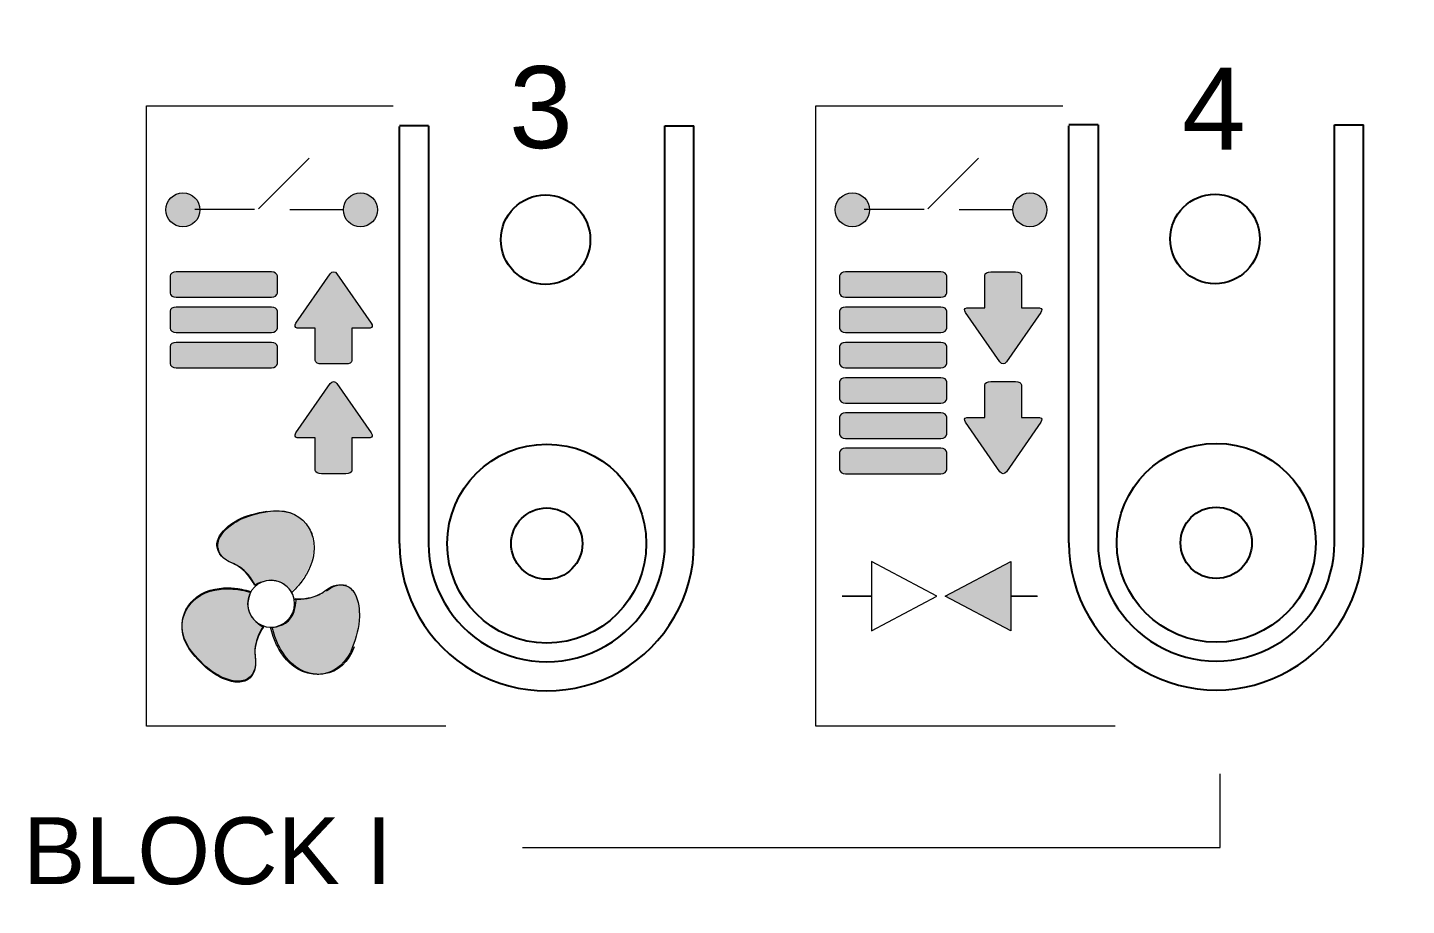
# Model space of a CAD drawing. Header units: millimetres. Extents: x 2517 to 4319, y 573 to 1664.
# Drawn here: x 2811.78 to 2840.62, y 1576.91 to 1595.28 of the extents above; entities that cross this region are included whole.
import ezdxf
from ezdxf.enums import TextEntityAlignment as Align

# ---------------------------------------------------------------- set-up
doc = ezdxf.new("R2010")
doc.units = ezdxf.units.MM
doc.set_wipeout_variables(frame=1)
for name, color, linetype in [('devices', 7, 'Continuous'), ('Enclosure', 7, 'Continuous'), ('Serigraph', 7, 'Continuous')]:
    doc.layers.add(name, color=color, linetype=linetype)
doc.styles.get("Standard").update_dxf_attribs({"font": 'arial.ttf'})

# ---------------------------------------------------------------- blocks, each defined once
blk = doc.blocks.new('*U7')
at = {"ltscale": 2}
blk.add_lwpolyline([(0, 20), (0, -20), (895.8, -20), (895.8, 20), (0, 20)], dxfattribs=at)
blk = doc.blocks.new('ZIO-MB24_ENVOLVENTE')
at = {"layer": 'Enclosure', "lineweight": 25}
for p, q in [((44.393, 19.736), (43.786, 19.736)), ((49.337, 19.736), (49.944, 19.736)), ((58.393, 19.752), (57.786, 19.752)), ((63.337, 19.752), (63.944, 19.752))]:
    blk.add_line(p, q, dxfattribs=at)
at = {"layer": 'Enclosure'}
for p, q in [((43.786, 10.994), (43.786, 19.719)), ((44.393, 19.736), (44.392, 10.994)), ((49.337, 10.994), (49.337, 19.736)), ((49.943, 10.994), (49.944, 19.736)), ((57.786, 11.01), (57.786, 19.735)), ((58.393, 19.752), (58.393, 11.01)), ((63.337, 11.01), (63.337, 19.752)), ((63.943, 11.01), (63.944, 19.752))]:
    blk.add_line(p, q, dxfattribs=at)
for centre, radius in [((46.84, 17.351), 0.936), ((60.84, 17.367), 0.936), ((46.865, 10.993), 2.081), ((60.865, 11.01), 2.081), ((46.865, 10.993), 0.746), ((60.865, 11.01), 0.746)]:
    blk.add_circle(centre, radius, dxfattribs=at)
for centre, radius, start in [((46.865, 10.994), 3.079, 180.0011), ((46.865, 10.994), 2.472, 179.9966), ((60.865, 11.01), 3.079, 180.0011), ((60.865, 11.01), 2.472, 179.9966)]:
    blk.add_arc(centre, radius, start, 0.0011, dxfattribs=at)
blk = doc.blocks.new('ZIO-MB24_SERIGRAFIA')
at = {"layer": 'Serigraph'}
h = blk.add_hatch(color=256, dxfattribs=at)
h.dxf.hatch_style = 1
h.paths.add_polyline_path([(39.612, 17.976, 1), (38.899, 17.976, 1)])
h = blk.add_hatch(color=256, dxfattribs=at)
h.dxf.hatch_style = 1
h.paths.add_polyline_path([(43.326, 17.976, 1), (42.613, 17.976, 1)])
h = blk.add_hatch(color=256, dxfattribs=at)
h.dxf.hatch_style = 1
h.paths.add_polyline_path([(53.612, 17.976, 1), (52.899, 17.976, 1)])
h = blk.add_hatch(color=256, dxfattribs=at)
h.dxf.hatch_style = 1
h.paths.add_polyline_path([(53.612, 17.976, 1), (52.899, 17.976, 1)])
h = blk.add_hatch(color=256, dxfattribs=at)
h.dxf.hatch_style = 1
h.paths.add_polyline_path([(57.326, 17.976, 1), (56.613, 17.976, 1)])
h = blk.add_hatch(color=256, dxfattribs=at)
h.dxf.hatch_style = 1
h.paths.add_polyline_path([(57.326, 17.976, 1), (56.613, 17.976, 1)])
h = blk.add_hatch(color=256, dxfattribs=at)
h.dxf.hatch_style = 2
edge = h.paths.add_edge_path()
edge.add_spline(control_points=[(39.112, 16.68), (39.044, 16.68), (38.988, 16.64), (38.988, 16.592), (38.988, 16.592), (38.988, 16.592), (38.988, 16.592), (38.988, 16.592), (38.988, 16.236), (38.988, 16.236), (38.988, 16.187), (39.044, 16.147), (39.112, 16.147), (39.112, 16.147), (39.112, 16.147), (39.112, 16.147), (39.112, 16.147), (41.106, 16.147), (41.106, 16.147), (41.175, 16.147), (41.231, 16.187), (41.231, 16.236), (41.231, 16.236), (41.231, 16.236), (41.231, 16.236), (41.231, 16.236), (41.231, 16.592), (41.231, 16.592), (41.231, 16.64), (41.175, 16.68), (41.106, 16.68), (41.106, 16.68), (41.106, 16.68), (41.106, 16.68), (41.106, 16.68), (39.112, 16.68), (39.112, 16.68)], knot_values=[0, 0, 0, 0, 1, 1, 1, 2, 2, 2, 3, 3, 3, 4, 4, 4, 5, 5, 5, 6, 6, 6, 7, 7, 7, 8, 8, 8, 9, 9, 9, 10, 10, 10, 11, 11, 11, 12, 12, 12, 12], degree=3, periodic=0)
h = blk.add_hatch(color=256, dxfattribs=at)
h.dxf.hatch_style = 2
edge = h.paths.add_edge_path()
edge.add_spline(control_points=[(43.195, 15.604), (43.195, 15.604), (42.478, 16.638), (42.478, 16.638), (42.439, 16.693), (42.376, 16.693), (42.338, 16.638), (42.338, 16.638), (41.62, 15.604), (41.62, 15.604), (41.585, 15.553), (41.597, 15.51), (41.645, 15.504), (41.645, 15.504), (42.024, 15.504), (42.024, 15.504), (42.024, 15.504), (42.024, 14.821), (42.024, 14.821), (42.024, 14.783), (42.082, 14.751), (42.152, 14.751), (42.152, 14.751), (42.663, 14.751), (42.663, 14.751), (42.733, 14.751), (42.791, 14.783), (42.791, 14.821), (42.791, 14.821), (42.791, 15.504), (42.791, 15.504), (42.791, 15.504), (43.17, 15.504), (43.17, 15.504), (43.218, 15.51), (43.23, 15.553), (43.195, 15.604)], knot_values=[0, 0, 0, 0, 1, 1, 1, 2, 2, 2, 3, 3, 3, 4, 4, 4, 5, 5, 5, 6, 6, 6, 7, 7, 7, 8, 8, 8, 9, 9, 9, 10, 10, 10, 11, 11, 11, 12, 12, 12, 12], degree=3, periodic=0)
h = blk.add_hatch(color=256, dxfattribs=at)
h.dxf.hatch_style = 2
edge = h.paths.add_edge_path()
edge.add_spline(control_points=[(53.112, 16.68), (53.044, 16.68), (52.988, 16.64), (52.988, 16.592), (52.988, 16.592), (52.988, 16.592), (52.988, 16.592), (52.988, 16.592), (52.988, 16.236), (52.988, 16.236), (52.988, 16.187), (53.044, 16.147), (53.112, 16.147), (53.112, 16.147), (53.112, 16.147), (53.112, 16.147), (53.112, 16.147), (55.106, 16.147), (55.106, 16.147), (55.174, 16.147), (55.231, 16.187), (55.231, 16.236), (55.231, 16.236), (55.231, 16.236), (55.231, 16.236), (55.231, 16.236), (55.231, 16.592), (55.231, 16.592), (55.231, 16.64), (55.174, 16.68), (55.106, 16.68), (55.106, 16.68), (55.106, 16.68), (55.106, 16.68), (55.106, 16.68), (53.112, 16.68), (53.112, 16.68)], knot_values=[0, 0, 0, 0, 1, 1, 1, 2, 2, 2, 3, 3, 3, 4, 4, 4, 5, 5, 5, 6, 6, 6, 7, 7, 7, 8, 8, 8, 9, 9, 9, 10, 10, 10, 11, 11, 11, 12, 12, 12, 12], degree=3, periodic=0)
h = blk.add_hatch(color=256, dxfattribs=at)
h.dxf.hatch_style = 2
edge = h.paths.add_edge_path()
edge.add_spline(control_points=[(55.623, 15.827), (55.623, 15.827), (56.339, 14.793), (56.339, 14.793), (56.378, 14.737), (56.441, 14.737), (56.479, 14.793), (56.479, 14.793), (57.197, 15.827), (57.197, 15.827), (57.232, 15.878), (57.22, 15.92), (57.172, 15.926), (57.172, 15.926), (56.792, 15.926), (56.792, 15.926), (56.792, 15.926), (56.792, 16.609), (56.792, 16.609), (56.792, 16.648), (56.735, 16.68), (56.665, 16.68), (56.665, 16.68), (56.154, 16.68), (56.154, 16.68), (56.084, 16.68), (56.026, 16.648), (56.026, 16.609), (56.026, 16.609), (56.026, 15.926), (56.026, 15.926), (56.026, 15.926), (55.647, 15.926), (55.647, 15.926), (55.599, 15.92), (55.587, 15.878), (55.623, 15.827)], knot_values=[0, 0, 0, 0, 1, 1, 1, 2, 2, 2, 3, 3, 3, 4, 4, 4, 5, 5, 5, 6, 6, 6, 7, 7, 7, 8, 8, 8, 9, 9, 9, 10, 10, 10, 11, 11, 11, 12, 12, 12, 12], degree=3, periodic=0)
h = blk.add_hatch(color=256, dxfattribs=at)
h.dxf.hatch_style = 2
edge = h.paths.add_edge_path()
edge.add_spline(control_points=[(39.112, 15.942), (39.044, 15.942), (38.988, 15.902), (38.988, 15.853), (38.988, 15.853), (38.988, 15.853), (38.988, 15.853), (38.988, 15.853), (38.988, 15.498), (38.988, 15.498), (38.988, 15.449), (39.044, 15.409), (39.112, 15.409), (39.112, 15.409), (39.112, 15.409), (39.112, 15.409), (39.112, 15.409), (41.106, 15.409), (41.106, 15.409), (41.175, 15.409), (41.231, 15.449), (41.231, 15.498), (41.231, 15.498), (41.231, 15.498), (41.231, 15.498), (41.231, 15.498), (41.231, 15.853), (41.231, 15.853), (41.231, 15.902), (41.175, 15.942), (41.106, 15.942), (41.106, 15.942), (41.106, 15.942), (41.106, 15.942), (41.106, 15.942), (39.112, 15.942), (39.112, 15.942)], knot_values=[0, 0, 0, 0, 1, 1, 1, 2, 2, 2, 3, 3, 3, 4, 4, 4, 5, 5, 5, 6, 6, 6, 7, 7, 7, 8, 8, 8, 9, 9, 9, 10, 10, 10, 11, 11, 11, 12, 12, 12, 12], degree=3, periodic=0)
h = blk.add_hatch(color=256, dxfattribs=at)
h.dxf.hatch_style = 2
edge = h.paths.add_edge_path()
edge.add_spline(control_points=[(53.112, 15.942), (53.044, 15.942), (52.988, 15.902), (52.988, 15.853), (52.988, 15.853), (52.988, 15.853), (52.988, 15.853), (52.988, 15.853), (52.988, 15.498), (52.988, 15.498), (52.988, 15.449), (53.044, 15.409), (53.112, 15.409), (53.112, 15.409), (53.112, 15.409), (53.112, 15.409), (53.112, 15.409), (55.106, 15.409), (55.106, 15.409), (55.174, 15.409), (55.231, 15.449), (55.231, 15.498), (55.231, 15.498), (55.231, 15.498), (55.231, 15.498), (55.231, 15.498), (55.231, 15.853), (55.231, 15.853), (55.231, 15.902), (55.174, 15.942), (55.106, 15.942), (55.106, 15.942), (55.106, 15.942), (55.106, 15.942), (55.106, 15.942), (53.112, 15.942), (53.112, 15.942)], knot_values=[0, 0, 0, 0, 1, 1, 1, 2, 2, 2, 3, 3, 3, 4, 4, 4, 5, 5, 5, 6, 6, 6, 7, 7, 7, 8, 8, 8, 9, 9, 9, 10, 10, 10, 11, 11, 11, 12, 12, 12, 12], degree=3, periodic=0)
h = blk.add_hatch(color=256, dxfattribs=at)
h.dxf.hatch_style = 2
edge = h.paths.add_edge_path()
edge.add_spline(control_points=[(39.112, 15.203), (39.044, 15.203), (38.988, 15.163), (38.988, 15.115), (38.988, 15.115), (38.988, 15.115), (38.988, 15.115), (38.988, 15.115), (38.988, 14.759), (38.988, 14.759), (38.988, 14.71), (39.044, 14.67), (39.112, 14.67), (39.112, 14.67), (39.112, 14.67), (39.112, 14.67), (39.112, 14.67), (41.106, 14.67), (41.106, 14.67), (41.175, 14.67), (41.231, 14.71), (41.231, 14.759), (41.231, 14.759), (41.231, 14.759), (41.231, 14.759), (41.231, 14.759), (41.231, 15.115), (41.231, 15.115), (41.231, 15.163), (41.175, 15.203), (41.106, 15.203), (41.106, 15.203), (41.106, 15.203), (41.106, 15.203), (41.106, 15.203), (39.112, 15.203), (39.112, 15.203)], knot_values=[0, 0, 0, 0, 1, 1, 1, 2, 2, 2, 3, 3, 3, 4, 4, 4, 5, 5, 5, 6, 6, 6, 7, 7, 7, 8, 8, 8, 9, 9, 9, 10, 10, 10, 11, 11, 11, 12, 12, 12, 12], degree=3, periodic=0)
h = blk.add_hatch(color=256, dxfattribs=at)
h.dxf.hatch_style = 2
edge = h.paths.add_edge_path()
edge.add_spline(control_points=[(53.112, 15.203), (53.044, 15.203), (52.988, 15.163), (52.988, 15.115), (52.988, 15.115), (52.988, 15.115), (52.988, 15.115), (52.988, 15.115), (52.988, 14.759), (52.988, 14.759), (52.988, 14.71), (53.044, 14.67), (53.112, 14.67), (53.112, 14.67), (53.112, 14.67), (53.112, 14.67), (53.112, 14.67), (55.106, 14.67), (55.106, 14.67), (55.174, 14.67), (55.231, 14.71), (55.231, 14.759), (55.231, 14.759), (55.231, 14.759), (55.231, 14.759), (55.231, 14.759), (55.231, 15.115), (55.231, 15.115), (55.231, 15.163), (55.174, 15.203), (55.106, 15.203), (55.106, 15.203), (55.106, 15.203), (55.106, 15.203), (55.106, 15.203), (53.112, 15.203), (53.112, 15.203)], knot_values=[0, 0, 0, 0, 1, 1, 1, 2, 2, 2, 3, 3, 3, 4, 4, 4, 5, 5, 5, 6, 6, 6, 7, 7, 7, 8, 8, 8, 9, 9, 9, 10, 10, 10, 11, 11, 11, 12, 12, 12, 12], degree=3, periodic=0)
h = blk.add_hatch(color=256, dxfattribs=at)
h.dxf.hatch_style = 2
edge = h.paths.add_edge_path()
edge.add_spline(control_points=[(53.112, 14.465), (53.044, 14.465), (52.988, 14.425), (52.988, 14.376), (52.988, 14.376), (52.988, 14.376), (52.988, 14.376), (52.988, 14.376), (52.988, 14.021), (52.988, 14.021), (52.988, 13.972), (53.044, 13.932), (53.112, 13.932), (53.112, 13.932), (53.112, 13.932), (53.112, 13.932), (53.112, 13.932), (55.106, 13.932), (55.106, 13.932), (55.174, 13.932), (55.231, 13.972), (55.231, 14.021), (55.231, 14.021), (55.231, 14.021), (55.231, 14.021), (55.231, 14.021), (55.231, 14.376), (55.231, 14.376), (55.231, 14.425), (55.174, 14.465), (55.106, 14.465), (55.106, 14.465), (55.106, 14.465), (55.106, 14.465), (55.106, 14.465), (53.112, 14.465), (53.112, 14.465)], knot_values=[0, 0, 0, 0, 1, 1, 1, 2, 2, 2, 3, 3, 3, 4, 4, 4, 5, 5, 5, 6, 6, 6, 7, 7, 7, 8, 8, 8, 9, 9, 9, 10, 10, 10, 11, 11, 11, 12, 12, 12, 12], degree=3, periodic=0)
h = blk.add_hatch(color=256, dxfattribs=at)
h.dxf.hatch_style = 2
edge = h.paths.add_edge_path()
edge.add_spline(control_points=[(43.195, 13.308), (43.195, 13.308), (42.478, 14.342), (42.478, 14.342), (42.439, 14.398), (42.376, 14.398), (42.338, 14.342), (42.338, 14.342), (41.62, 13.308), (41.62, 13.308), (41.585, 13.257), (41.597, 13.214), (41.645, 13.208), (41.645, 13.208), (42.024, 13.208), (42.024, 13.208), (42.024, 13.208), (42.024, 12.525), (42.024, 12.525), (42.024, 12.486), (42.082, 12.455), (42.152, 12.455), (42.152, 12.455), (42.663, 12.455), (42.663, 12.455), (42.733, 12.455), (42.791, 12.486), (42.791, 12.525), (42.791, 12.525), (42.791, 13.208), (42.791, 13.208), (42.791, 13.208), (43.17, 13.208), (43.17, 13.208), (43.218, 13.214), (43.23, 13.257), (43.195, 13.308)], knot_values=[0, 0, 0, 0, 1, 1, 1, 2, 2, 2, 3, 3, 3, 4, 4, 4, 5, 5, 5, 6, 6, 6, 7, 7, 7, 8, 8, 8, 9, 9, 9, 10, 10, 10, 11, 11, 11, 12, 12, 12, 12], degree=3, periodic=0)
h = blk.add_hatch(color=256, dxfattribs=at)
h.dxf.hatch_style = 2
edge = h.paths.add_edge_path()
edge.add_spline(control_points=[(55.623, 13.531), (55.623, 13.531), (56.339, 12.496), (56.339, 12.496), (56.378, 12.441), (56.441, 12.441), (56.479, 12.496), (56.479, 12.496), (57.197, 13.531), (57.197, 13.531), (57.232, 13.582), (57.22, 13.624), (57.172, 13.631), (57.172, 13.631), (56.792, 13.631), (56.792, 13.631), (56.792, 13.631), (56.792, 14.313), (56.792, 14.313), (56.792, 14.352), (56.735, 14.384), (56.665, 14.384), (56.665, 14.384), (56.154, 14.384), (56.154, 14.384), (56.084, 14.384), (56.026, 14.352), (56.026, 14.313), (56.026, 14.313), (56.026, 13.631), (56.026, 13.631), (56.026, 13.631), (55.647, 13.631), (55.647, 13.631), (55.599, 13.624), (55.587, 13.582), (55.623, 13.531)], knot_values=[0, 0, 0, 0, 1, 1, 1, 2, 2, 2, 3, 3, 3, 4, 4, 4, 5, 5, 5, 6, 6, 6, 7, 7, 7, 8, 8, 8, 9, 9, 9, 10, 10, 10, 11, 11, 11, 12, 12, 12, 12], degree=3, periodic=0)
h = blk.add_hatch(color=256, dxfattribs=at)
h.dxf.hatch_style = 2
edge = h.paths.add_edge_path()
edge.add_spline(control_points=[(53.112, 13.727), (53.044, 13.727), (52.988, 13.686), (52.988, 13.638), (52.988, 13.638), (52.988, 13.638), (52.988, 13.638), (52.988, 13.638), (52.988, 13.283), (52.988, 13.283), (52.988, 13.234), (53.044, 13.193), (53.112, 13.193), (53.112, 13.193), (53.112, 13.193), (53.112, 13.193), (53.112, 13.193), (55.106, 13.193), (55.106, 13.193), (55.174, 13.193), (55.231, 13.234), (55.231, 13.283), (55.231, 13.283), (55.231, 13.283), (55.231, 13.283), (55.231, 13.283), (55.231, 13.638), (55.231, 13.638), (55.231, 13.686), (55.174, 13.727), (55.106, 13.727), (55.106, 13.727), (55.106, 13.727), (55.106, 13.727), (55.106, 13.727), (53.112, 13.727), (53.112, 13.727)], knot_values=[0, 0, 0, 0, 1, 1, 1, 2, 2, 2, 3, 3, 3, 4, 4, 4, 5, 5, 5, 6, 6, 6, 7, 7, 7, 8, 8, 8, 9, 9, 9, 10, 10, 10, 11, 11, 11, 12, 12, 12, 12], degree=3, periodic=0)
h = blk.add_hatch(color=256, dxfattribs=at)
h.dxf.hatch_style = 2
edge = h.paths.add_edge_path()
edge.add_spline(control_points=[(53.112, 12.988), (53.044, 12.988), (52.988, 12.948), (52.988, 12.9), (52.988, 12.9), (52.988, 12.9), (52.988, 12.9), (52.988, 12.9), (52.988, 12.544), (52.988, 12.544), (52.988, 12.495), (53.044, 12.455), (53.112, 12.455), (53.112, 12.455), (53.112, 12.455), (53.112, 12.455), (53.112, 12.455), (55.106, 12.455), (55.106, 12.455), (55.174, 12.455), (55.231, 12.495), (55.231, 12.544), (55.231, 12.544), (55.231, 12.544), (55.231, 12.544), (55.231, 12.544), (55.231, 12.9), (55.231, 12.9), (55.231, 12.948), (55.174, 12.988), (55.106, 12.988), (55.106, 12.988), (55.106, 12.988), (55.106, 12.988), (55.106, 12.988), (53.112, 12.988), (53.112, 12.988)], knot_values=[0, 0, 0, 0, 1, 1, 1, 2, 2, 2, 3, 3, 3, 4, 4, 4, 5, 5, 5, 6, 6, 6, 7, 7, 7, 8, 8, 8, 9, 9, 9, 10, 10, 10, 11, 11, 11, 12, 12, 12, 12], degree=3, periodic=0)
h = blk.add_hatch(color=256, dxfattribs=at)
h.dxf.hatch_style = 2
edge = h.paths.add_edge_path()
edge.add_spline(control_points=[(40.754, 10.121), (40.674, 10.286), (40.554, 10.428), (40.422, 10.516), (40.383, 10.542), (40.338, 10.563), (40.29, 10.585), (40.165, 10.645), (40.024, 10.71), (39.978, 10.888), (39.956, 10.976), (39.971, 11.066), (40.023, 11.156), (40.112, 11.311), (40.291, 11.426), (40.389, 11.481), (40.584, 11.588), (40.812, 11.64), (41.011, 11.675), (41.343, 11.735), (41.637, 11.64), (41.816, 11.414), (41.877, 11.337), (41.928, 11.237), (41.956, 11.139), (42.041, 10.838), (41.931, 10.553), (41.823, 10.366), (41.775, 10.284), (41.719, 10.205), (41.655, 10.13), (41.608, 10.075), (41.562, 10.026), (41.517, 9.984), (41.517, 9.984), (41.373, 10.21), (41.148, 10.224), (40.944, 10.237), (40.754, 10.121), (40.754, 10.121)], knot_values=[0, 0, 0, 0, 1, 1, 1, 2, 2, 2, 3, 3, 3, 4, 4, 4, 5, 5, 5, 6, 6, 6, 7, 7, 7, 8, 8, 8, 9, 9, 9, 10, 10, 10, 11, 11, 11, 12, 12, 12, 13, 13, 13, 13], degree=3, periodic=0)
h = blk.add_hatch(color=256, dxfattribs=at)
h.dxf.hatch_style = 2
h.paths.add_polyline_path([(56.57, 10.618), (56.57, 9.169), (55.199, 9.893)])
h = blk.add_hatch(color=256, dxfattribs=at)
h.dxf.hatch_style = 2
edge = h.paths.add_edge_path()
edge.add_spline(control_points=[(41.604, 9.843), (41.788, 9.83), (41.971, 9.862), (42.114, 9.933), (42.155, 9.954), (42.196, 9.982), (42.239, 10.013), (42.353, 10.091), (42.481, 10.18), (42.657, 10.131), (42.745, 10.106), (42.815, 10.048), (42.867, 9.959), (42.956, 9.804), (42.967, 9.591), (42.965, 9.479), (42.961, 9.256), (42.892, 9.033), (42.822, 8.843), (42.708, 8.526), (42.479, 8.318), (42.194, 8.277), (42.097, 8.262), (41.985, 8.268), (41.886, 8.293), (41.582, 8.37), (41.391, 8.608), (41.283, 8.795), (41.235, 8.877), (41.195, 8.965), (41.162, 9.058), (41.139, 9.127), (41.119, 9.191), (41.105, 9.251), (41.105, 9.251), (41.373, 9.263), (41.498, 9.45), (41.61, 9.62), (41.604, 9.843), (41.604, 9.843)], knot_values=[0, 0, 0, 0, 1, 1, 1, 2, 2, 2, 3, 3, 3, 4, 4, 4, 5, 5, 5, 6, 6, 6, 7, 7, 7, 8, 8, 8, 9, 9, 9, 10, 10, 10, 11, 11, 11, 12, 12, 12, 13, 13, 13, 13], degree=3, periodic=0)
h = blk.add_hatch(color=256, dxfattribs=at)
h.dxf.hatch_style = 2
edge = h.paths.add_edge_path()
edge.add_spline(control_points=[(40.939, 9.245), (40.836, 9.093), (40.772, 8.918), (40.762, 8.76), (40.76, 8.713), (40.764, 8.664), (40.769, 8.611), (40.78, 8.473), (40.793, 8.318), (40.662, 8.189), (40.597, 8.126), (40.511, 8.094), (40.408, 8.094), (40.229, 8.094), (40.039, 8.191), (39.944, 8.249), (39.753, 8.364), (39.594, 8.535), (39.465, 8.691), (39.247, 8.948), (39.181, 9.25), (39.288, 9.519), (39.324, 9.609), (39.385, 9.703), (39.456, 9.777), (39.674, 10.001), (39.976, 10.048), (40.192, 10.048), (40.287, 10.048), (40.383, 10.039), (40.48, 10.021), (40.551, 10.007), (40.617, 9.991), (40.676, 9.974), (40.676, 9.974), (40.552, 9.736), (40.653, 9.534), (40.743, 9.352), (40.939, 9.245), (40.939, 9.245)], knot_values=[0, 0, 0, 0, 1, 1, 1, 2, 2, 2, 3, 3, 3, 4, 4, 4, 5, 5, 5, 6, 6, 6, 7, 7, 7, 8, 8, 8, 9, 9, 9, 10, 10, 10, 11, 11, 11, 12, 12, 12, 13, 13, 13, 13], degree=3, periodic=0)
at = {"layer": 'Serigraph', "lineweight": 9}
for p, q in [((38.492, 7.172), (38.492, 20.149)), ((38.492, 20.149), (43.654, 20.149)), ((52.492, 7.172), (52.492, 20.149)), ((52.492, 20.149), (57.654, 20.149)), ((44.754, 7.172), (38.492, 7.172)), ((58.754, 7.172), (52.492, 7.172)), ((60.945, 4.635), (60.945, 6.177)), ((46.355, 4.635), (60.945, 4.635))]:
    blk.add_line(p, q, dxfattribs=at)
at = {"layer": 'Serigraph', "lineweight": 18}
for p, q in [((41.895, 19.059), (40.834, 17.998)), ((55.895, 19.059), (54.834, 17.998)), ((55.895, 19.059), (54.834, 17.998)), ((40.756, 17.985), (39.506, 17.985)), ((42.613, 17.976), (41.489, 17.976)), ((54.756, 17.985), (53.506, 17.985)), ((54.756, 17.985), (53.506, 17.985)), ((56.613, 17.976), (55.489, 17.976)), ((56.613, 17.976), (55.489, 17.976))]:
    blk.add_line(p, q, dxfattribs=at)
at = {"layer": 'Serigraph', "lineweight": 0}
for p, q in [((53.653, 10.618), (53.653, 9.169)), ((55.025, 9.893), (53.653, 10.618)), ((55.199, 9.893), (56.57, 10.618)), ((56.57, 10.618), (56.57, 9.169)), ((40.772, 10.11), (40.772, 10.11)), ((41.604, 9.823), (41.604, 9.823)), ((53.079, 9.894), (53.041, 9.894)), ((53.041, 9.894), (53.078, 9.894)), ((53.078, 9.894), (53.653, 9.894)), ((53.653, 9.894), (53.079, 9.894)), ((53.653, 9.169), (55.025, 9.893)), ((56.57, 9.169), (55.199, 9.893)), ((57.124, 9.894), (56.57, 9.893)), ((56.57, 9.893), (57.126, 9.894))]:
    blk.add_line(p, q, dxfattribs=at)
at = {"layer": 'Serigraph', "lineweight": 5}
for centre in [(39.256, 17.976), (42.969, 17.976), (53.256, 17.976), (53.256, 17.976), (56.969, 17.976), (56.969, 17.976)]:
    blk.add_circle(centre, 0.357, dxfattribs=at)
at = {"layer": 'Serigraph', "lineweight": 0}
for points in [[(39.112, 16.68), (39.044, 16.68), (38.988, 16.64), (38.988, 16.592)], [(38.988, 16.592), (38.988, 16.592), (38.988, 16.236), (38.988, 16.236)], [(41.106, 16.68), (41.106, 16.68), (39.112, 16.68), (39.112, 16.68)], [(41.231, 16.592), (41.231, 16.64), (41.175, 16.68), (41.106, 16.68)], [(41.231, 16.236), (41.231, 16.236), (41.231, 16.592), (41.231, 16.592)], [(53.112, 16.68), (53.044, 16.68), (52.988, 16.64), (52.988, 16.592)], [(52.988, 16.592), (52.988, 16.592), (52.988, 16.236), (52.988, 16.236)], [(55.106, 16.68), (55.106, 16.68), (53.112, 16.68), (53.112, 16.68)], [(55.231, 16.592), (55.231, 16.64), (55.174, 16.68), (55.106, 16.68)], [(55.231, 16.236), (55.231, 16.236), (55.231, 16.592), (55.231, 16.592)], [(38.988, 16.236), (38.988, 16.187), (39.044, 16.147), (39.112, 16.147)], [(41.106, 16.147), (41.175, 16.147), (41.231, 16.187), (41.231, 16.236)], [(52.988, 16.236), (52.988, 16.187), (53.044, 16.147), (53.112, 16.147)], [(55.106, 16.147), (55.174, 16.147), (55.231, 16.187), (55.231, 16.236)], [(39.112, 15.942), (39.044, 15.942), (38.988, 15.902), (38.988, 15.853)], [(39.112, 16.147), (39.112, 16.147), (41.106, 16.147), (41.106, 16.147)], [(41.106, 15.942), (41.106, 15.942), (39.112, 15.942), (39.112, 15.942)], [(41.231, 15.853), (41.231, 15.902), (41.175, 15.942), (41.106, 15.942)], [(53.112, 15.942), (53.044, 15.942), (52.988, 15.902), (52.988, 15.853)], [(53.112, 16.147), (53.112, 16.147), (55.106, 16.147), (55.106, 16.147)], [(55.106, 15.942), (55.106, 15.942), (53.112, 15.942), (53.112, 15.942)], [(55.231, 15.853), (55.231, 15.902), (55.174, 15.942), (55.106, 15.942)], [(38.988, 15.853), (38.988, 15.853), (38.988, 15.498), (38.988, 15.498)], [(41.231, 15.498), (41.231, 15.498), (41.231, 15.853), (41.231, 15.853)], [(52.988, 15.853), (52.988, 15.853), (52.988, 15.498), (52.988, 15.498)], [(55.231, 15.498), (55.231, 15.498), (55.231, 15.853), (55.231, 15.853)], [(38.988, 15.498), (38.988, 15.449), (39.044, 15.409), (39.112, 15.409)], [(39.112, 15.409), (39.112, 15.409), (41.106, 15.409), (41.106, 15.409)], [(41.106, 15.409), (41.175, 15.409), (41.231, 15.449), (41.231, 15.498)], [(52.988, 15.498), (52.988, 15.449), (53.044, 15.409), (53.112, 15.409)], [(53.112, 15.409), (53.112, 15.409), (55.106, 15.409), (55.106, 15.409)], [(55.106, 15.409), (55.174, 15.409), (55.231, 15.449), (55.231, 15.498)], [(39.112, 15.203), (39.044, 15.203), (38.988, 15.163), (38.988, 15.115)], [(38.988, 15.115), (38.988, 15.115), (38.988, 14.759), (38.988, 14.759)], [(41.106, 15.203), (41.106, 15.203), (39.112, 15.203), (39.112, 15.203)], [(41.231, 15.115), (41.231, 15.163), (41.175, 15.203), (41.106, 15.203)], [(41.231, 14.759), (41.231, 14.759), (41.231, 15.115), (41.231, 15.115)], [(53.112, 15.203), (53.044, 15.203), (52.988, 15.163), (52.988, 15.115)], [(52.988, 15.115), (52.988, 15.115), (52.988, 14.759), (52.988, 14.759)], [(55.106, 15.203), (55.106, 15.203), (53.112, 15.203), (53.112, 15.203)], [(55.231, 15.115), (55.231, 15.163), (55.174, 15.203), (55.106, 15.203)], [(55.231, 14.759), (55.231, 14.759), (55.231, 15.115), (55.231, 15.115)], [(38.988, 14.759), (38.988, 14.71), (39.044, 14.67), (39.112, 14.67)], [(41.106, 14.67), (41.175, 14.67), (41.231, 14.71), (41.231, 14.759)], [(52.988, 14.759), (52.988, 14.71), (53.044, 14.67), (53.112, 14.67)], [(55.106, 14.67), (55.174, 14.67), (55.231, 14.71), (55.231, 14.759)], [(39.112, 14.67), (39.112, 14.67), (41.106, 14.67), (41.106, 14.67)], [(53.112, 14.465), (53.044, 14.465), (52.988, 14.425), (52.988, 14.376)], [(53.112, 14.67), (53.112, 14.67), (55.106, 14.67), (55.106, 14.67)], [(55.106, 14.465), (55.106, 14.465), (53.112, 14.465), (53.112, 14.465)], [(55.231, 14.376), (55.231, 14.425), (55.174, 14.465), (55.106, 14.465)], [(52.988, 14.376), (52.988, 14.376), (52.988, 14.021), (52.988, 14.021)], [(55.231, 14.021), (55.231, 14.021), (55.231, 14.376), (55.231, 14.376)], [(52.988, 14.021), (52.988, 13.972), (53.044, 13.932), (53.112, 13.932)], [(53.112, 13.932), (53.112, 13.932), (55.106, 13.932), (55.106, 13.932)], [(55.106, 13.932), (55.174, 13.932), (55.231, 13.972), (55.231, 14.021)], [(53.112, 13.727), (53.044, 13.727), (52.988, 13.686), (52.988, 13.638)], [(52.988, 13.638), (52.988, 13.638), (52.988, 13.283), (52.988, 13.283)], [(55.106, 13.727), (55.106, 13.727), (53.112, 13.727), (53.112, 13.727)], [(55.231, 13.638), (55.231, 13.686), (55.174, 13.727), (55.106, 13.727)], [(55.231, 13.283), (55.231, 13.283), (55.231, 13.638), (55.231, 13.638)], [(52.988, 13.283), (52.988, 13.234), (53.044, 13.193), (53.112, 13.193)], [(55.106, 13.193), (55.174, 13.193), (55.231, 13.234), (55.231, 13.283)], [(53.112, 12.988), (53.044, 12.988), (52.988, 12.948), (52.988, 12.9)], [(53.112, 13.193), (53.112, 13.193), (55.106, 13.193), (55.106, 13.193)], [(55.106, 12.988), (55.106, 12.988), (53.112, 12.988), (53.112, 12.988)], [(55.231, 12.9), (55.231, 12.948), (55.174, 12.988), (55.106, 12.988)], [(52.988, 12.9), (52.988, 12.9), (52.988, 12.544), (52.988, 12.544)], [(55.231, 12.544), (55.231, 12.544), (55.231, 12.9), (55.231, 12.9)], [(52.988, 12.544), (52.988, 12.495), (53.044, 12.455), (53.112, 12.455)], [(53.112, 12.455), (53.112, 12.455), (55.106, 12.455), (55.106, 12.455)], [(55.106, 12.455), (55.174, 12.455), (55.231, 12.495), (55.231, 12.544)], [(40.389, 11.481), (40.584, 11.588), (40.812, 11.64), (41.011, 11.675)], [(41.029, 11.665), (41.36, 11.725), (41.655, 11.63), (41.834, 11.404)], [(40.023, 11.156), (40.112, 11.311), (40.291, 11.426), (40.389, 11.481)], [(41.834, 11.404), (41.895, 11.327), (41.946, 11.227), (41.974, 11.129)], [(39.978, 10.888), (39.956, 10.976), (39.971, 11.066), (40.023, 11.156)], [(41.974, 11.129), (42.059, 10.828), (41.948, 10.543), (41.841, 10.356)], [(40.29, 10.585), (40.165, 10.645), (40.024, 10.71), (39.978, 10.888)], [(40.422, 10.516), (40.383, 10.542), (40.338, 10.563), (40.29, 10.585)], [(40.754, 10.121), (40.674, 10.286), (40.554, 10.428), (40.422, 10.516)], [(41.148, 10.224), (40.944, 10.237), (40.754, 10.121), (40.754, 10.121)], [(41.534, 9.974), (41.534, 9.974), (41.39, 10.2), (41.165, 10.214)], [(41.673, 10.12), (41.625, 10.065), (41.579, 10.016), (41.534, 9.974)], [(41.841, 10.356), (41.793, 10.274), (41.737, 10.195), (41.673, 10.12)], [(42.257, 10.003), (42.371, 10.081), (42.499, 10.17), (42.675, 10.121)], [(40.48, 10.021), (40.551, 10.007), (40.617, 9.991), (40.676, 9.974)], [(40.676, 9.974), (40.676, 9.974), (40.552, 9.736), (40.653, 9.534)], [(41.515, 9.44), (41.628, 9.61), (41.622, 9.833), (41.622, 9.833)], [(41.604, 9.843), (41.788, 9.83), (41.971, 9.862), (42.114, 9.933)], [(39.465, 8.691), (39.247, 8.948), (39.181, 9.25), (39.288, 9.519)], [(39.288, 9.519), (39.324, 9.609), (39.385, 9.703), (39.456, 9.777)], [(40.653, 9.534), (40.743, 9.352), (40.939, 9.245), (40.939, 9.245)], [(40.939, 9.245), (40.836, 9.093), (40.772, 8.918), (40.762, 8.76)], [(41.123, 9.241), (41.123, 9.241), (41.391, 9.253), (41.515, 9.44)], [(41.18, 9.048), (41.156, 9.117), (41.137, 9.181), (41.123, 9.241)], [(41.3, 8.785), (41.253, 8.867), (41.213, 8.955), (41.18, 9.048)], [(39.944, 8.249), (39.753, 8.364), (39.594, 8.535), (39.465, 8.691)], [(40.762, 8.76), (40.76, 8.713), (40.764, 8.664), (40.769, 8.611)], [(41.903, 8.283), (41.6, 8.36), (41.409, 8.598), (41.3, 8.785)], [(42.84, 8.833), (42.726, 8.516), (42.497, 8.308), (42.211, 8.267)], [(40.769, 8.611), (40.78, 8.473), (40.793, 8.318), (40.662, 8.189)], [(42.211, 8.267), (42.115, 8.252), (42.003, 8.258), (41.903, 8.283)]]:
    blk.add_open_spline(points, degree=3, dxfattribs=at)
for points, knots in [([(43.195, 15.604), (43.195, 15.604), (42.478, 16.638), (42.478, 16.638), (42.439, 16.693), (42.376, 16.693), (42.338, 16.638), (42.338, 16.638), (41.62, 15.604), (41.62, 15.604), (41.585, 15.553), (41.597, 15.51), (41.645, 15.504), (41.645, 15.504), (42.024, 15.504), (42.024, 15.504), (42.024, 15.504), (42.024, 14.821), (42.024, 14.821), (42.024, 14.783), (42.082, 14.751), (42.152, 14.751), (42.152, 14.751), (42.663, 14.751), (42.663, 14.751), (42.733, 14.751), (42.791, 14.783), (42.791, 14.821), (42.791, 14.821), (42.791, 15.504), (42.791, 15.504), (42.791, 15.504), (43.17, 15.504), (43.17, 15.504), (43.218, 15.51), (43.23, 15.553), (43.195, 15.604)], [0, 0, 0, 0, 1, 1, 1, 2, 2, 2, 3, 3, 3, 4, 4, 4, 5, 5, 5, 6, 6, 6, 7, 7, 7, 8, 8, 8, 9, 9, 9, 10, 10, 10, 11, 11, 11, 12, 12, 12, 12]), ([(55.623, 15.827), (55.623, 15.827), (56.339, 14.793), (56.339, 14.793), (56.378, 14.737), (56.441, 14.737), (56.479, 14.793), (56.479, 14.793), (57.197, 15.827), (57.197, 15.827), (57.232, 15.878), (57.22, 15.92), (57.172, 15.926), (57.172, 15.926), (56.792, 15.926), (56.792, 15.926), (56.792, 15.926), (56.792, 16.609), (56.792, 16.609), (56.792, 16.648), (56.735, 16.68), (56.665, 16.68), (56.665, 16.68), (56.154, 16.68), (56.154, 16.68), (56.084, 16.68), (56.026, 16.648), (56.026, 16.609), (56.026, 16.609), (56.026, 15.926), (56.026, 15.926), (56.026, 15.926), (55.647, 15.926), (55.647, 15.926), (55.599, 15.92), (55.587, 15.878), (55.623, 15.827)], [0, 0, 0, 0, 1, 1, 1, 2, 2, 2, 3, 3, 3, 4, 4, 4, 5, 5, 5, 6, 6, 6, 7, 7, 7, 8, 8, 8, 9, 9, 9, 10, 10, 10, 11, 11, 11, 12, 12, 12, 12]), ([(43.195, 13.308), (43.195, 13.308), (42.478, 14.342), (42.478, 14.342), (42.439, 14.398), (42.376, 14.398), (42.338, 14.342), (42.338, 14.342), (41.62, 13.308), (41.62, 13.308), (41.585, 13.257), (41.597, 13.214), (41.645, 13.208), (41.645, 13.208), (42.024, 13.208), (42.024, 13.208), (42.024, 13.208), (42.024, 12.525), (42.024, 12.525), (42.024, 12.486), (42.082, 12.455), (42.152, 12.455), (42.152, 12.455), (42.663, 12.455), (42.663, 12.455), (42.733, 12.455), (42.791, 12.486), (42.791, 12.525), (42.791, 12.525), (42.791, 13.208), (42.791, 13.208), (42.791, 13.208), (43.17, 13.208), (43.17, 13.208), (43.218, 13.214), (43.23, 13.257), (43.195, 13.308)], [0, 0, 0, 0, 1, 1, 1, 2, 2, 2, 3, 3, 3, 4, 4, 4, 5, 5, 5, 6, 6, 6, 7, 7, 7, 8, 8, 8, 9, 9, 9, 10, 10, 10, 11, 11, 11, 12, 12, 12, 12]), ([(55.623, 13.531), (55.623, 13.531), (56.339, 12.496), (56.339, 12.496), (56.378, 12.441), (56.441, 12.441), (56.479, 12.496), (56.479, 12.496), (57.197, 13.531), (57.197, 13.531), (57.232, 13.582), (57.22, 13.624), (57.172, 13.631), (57.172, 13.631), (56.792, 13.631), (56.792, 13.631), (56.792, 13.631), (56.792, 14.313), (56.792, 14.313), (56.792, 14.352), (56.735, 14.384), (56.665, 14.384), (56.665, 14.384), (56.154, 14.384), (56.154, 14.384), (56.084, 14.384), (56.026, 14.352), (56.026, 14.313), (56.026, 14.313), (56.026, 13.631), (56.026, 13.631), (56.026, 13.631), (55.647, 13.631), (55.647, 13.631), (55.599, 13.624), (55.587, 13.582), (55.623, 13.531)], [0, 0, 0, 0, 1, 1, 1, 2, 2, 2, 3, 3, 3, 4, 4, 4, 5, 5, 5, 6, 6, 6, 7, 7, 7, 8, 8, 8, 9, 9, 9, 10, 10, 10, 11, 11, 11, 12, 12, 12, 12]), ([(40.772, 10.11), (40.692, 10.276), (40.572, 10.419), (40.439, 10.506), (40.4, 10.532), (40.354, 10.553), (40.308, 10.575), (40.182, 10.634), (40.039, 10.7), (39.997, 10.877), (39.973, 10.966), (39.989, 11.056), (40.039, 11.145), (40.13, 11.301), (40.308, 11.416), (40.407, 11.471), (40.601, 11.578), (40.83, 11.63), (41.028, 11.666), (41.361, 11.726), (41.655, 11.63), (41.834, 11.404), (41.895, 11.327), (41.945, 11.228), (41.973, 11.129), (42.058, 10.827), (41.949, 10.542), (41.841, 10.356), (41.793, 10.273), (41.737, 10.194), (41.673, 10.12), (41.624, 10.065), (41.579, 10.017), (41.534, 9.974)], [0, 0, 0, 0, 1, 1, 1, 2, 2, 2, 3, 3, 3, 4, 4, 4, 5, 5, 5, 6, 6, 6, 7, 7, 7, 8, 8, 8, 9, 9, 9, 10, 10, 10, 11, 11, 11, 11]), ([(41.59, 9.735), (41.59, 9.465), (41.371, 9.246), (41.099, 9.246), (40.828, 9.246), (40.608, 9.465), (40.608, 9.735), (40.608, 10.008), (40.828, 10.226), (41.099, 10.226), (41.371, 10.226), (41.59, 10.008), (41.59, 9.735)], [0, 0, 0, 0, 1, 1, 1, 2, 2, 2, 3, 3, 3, 4, 4, 4, 4]), ([(41.586, 9.833), (41.77, 9.819), (41.954, 9.852), (42.096, 9.923), (42.138, 9.944), (42.179, 9.973), (42.222, 10.003), (42.335, 10.081), (42.464, 10.171), (42.639, 10.12), (42.728, 10.097), (42.798, 10.038), (42.85, 9.949), (42.939, 9.794), (42.949, 9.582), (42.947, 9.469), (42.944, 9.247), (42.873, 9.022), (42.806, 8.833), (42.691, 8.515), (42.461, 8.307), (42.176, 8.266), (42.079, 8.251), (41.967, 8.258), (41.869, 8.283), (41.565, 8.36), (41.373, 8.598), (41.265, 8.784), (41.219, 8.867), (41.178, 8.955), (41.145, 9.049), (41.121, 9.117), (41.102, 9.18), (41.087, 9.241)], [0, 0, 0, 0, 1, 1, 1, 2, 2, 2, 3, 3, 3, 4, 4, 4, 5, 5, 5, 6, 6, 6, 7, 7, 7, 8, 8, 8, 9, 9, 9, 10, 10, 10, 11, 11, 11, 11]), ([(40.939, 9.266), (40.836, 9.113), (40.772, 8.938), (40.762, 8.78), (40.76, 8.734), (40.764, 8.683), (40.769, 8.631), (40.78, 8.493), (40.793, 8.337), (40.662, 8.21), (40.597, 8.145), (40.511, 8.114), (40.408, 8.114), (40.229, 8.114), (40.039, 8.212), (39.944, 8.269), (39.753, 8.384), (39.594, 8.556), (39.465, 8.711), (39.247, 8.968), (39.181, 9.271), (39.288, 9.539), (39.324, 9.63), (39.385, 9.723), (39.456, 9.797), (39.674, 10.022), (39.976, 10.068), (40.192, 10.068), (40.287, 10.068), (40.383, 10.059), (40.48, 10.041), (40.551, 10.027), (40.617, 10.011), (40.676, 9.995)], [0, 0, 0, 0, 1, 1, 1, 2, 2, 2, 3, 3, 3, 4, 4, 4, 5, 5, 5, 6, 6, 6, 7, 7, 7, 8, 8, 8, 9, 9, 9, 10, 10, 10, 11, 11, 11, 11]), ([(39.456, 9.777), (39.674, 10.001), (39.976, 10.048), (40.192, 10.048), (40.287, 10.048), (40.383, 10.039), (40.48, 10.021)], [8, 8, 8, 8, 9, 9, 9, 10, 10, 10, 10]), ([(40.662, 8.189), (40.597, 8.126), (40.511, 8.094), (40.408, 8.094), (40.229, 8.094), (40.039, 8.191), (39.944, 8.249)], [3, 3, 3, 3, 4, 4, 4, 5, 5, 5, 5])]:
    blk.add_open_spline(points, degree=3, knots=knots, dxfattribs=at)
at = {"layer": 'Serigraph'}
for s, p in [('3', (46.077, 19.268)), ('4', (60.148, 19.237))]:
    blk.add_text(s, height=1.714, dxfattribs=at).set_placement(p)
at = {"layer": 'Serigraph', "insert": (39.769, 4.56), "char_height": 1.4, "attachment_point": 5}
blk.add_mtext_dynamic_manual_height_columns('\\pxqc;BLOCK I', width=10.43756, gutter_width=12.5, heights=[0], dxfattribs=at)
blk = doc.blocks.new('ZIO-MB24_ATT_DEF')
blk.add_wipeout([(0, 45), (211.6, 45), (211.6, -45), (0, -45)])
at = {"layer": 'Enclosure'}
blk.add_blockref('ZIO-MB24_ENVOLVENTE', (0, 0), dxfattribs=at)
at = {"layer": 'Serigraph'}
blk.add_blockref('ZIO-MB24_SERIGRAFIA', (0, 0), dxfattribs=at)
at = {"color": 3, "flags": 2}
blk.add_attdef('REFERENCE', text='', height=2.5, dxfattribs=at).set_placement((35.324, 28.944), align=Align.CENTER)
at = {"color": 3}
blk.add_attdef('PHYSICAL_ADD.', text='', height=2.5, dxfattribs=at).set_placement((160.052, 28.959), align=Align.CENTER)

msp = doc.modelspace()

# ---------------------------------------------------------------- block references
at = {"color": 1}
msp.add_blockref('*U7', (2527.543, 1573.49), dxfattribs=at)

# ---------------------------------------------------------------- next in the draw order: block references
at = {"layer": 'devices'}
msp.add_blockref('ZIO-MB24_ATT_DEF', (2775.777, 1573.49), dxfattribs=at)

doc.saveas('drawing.dxf')
